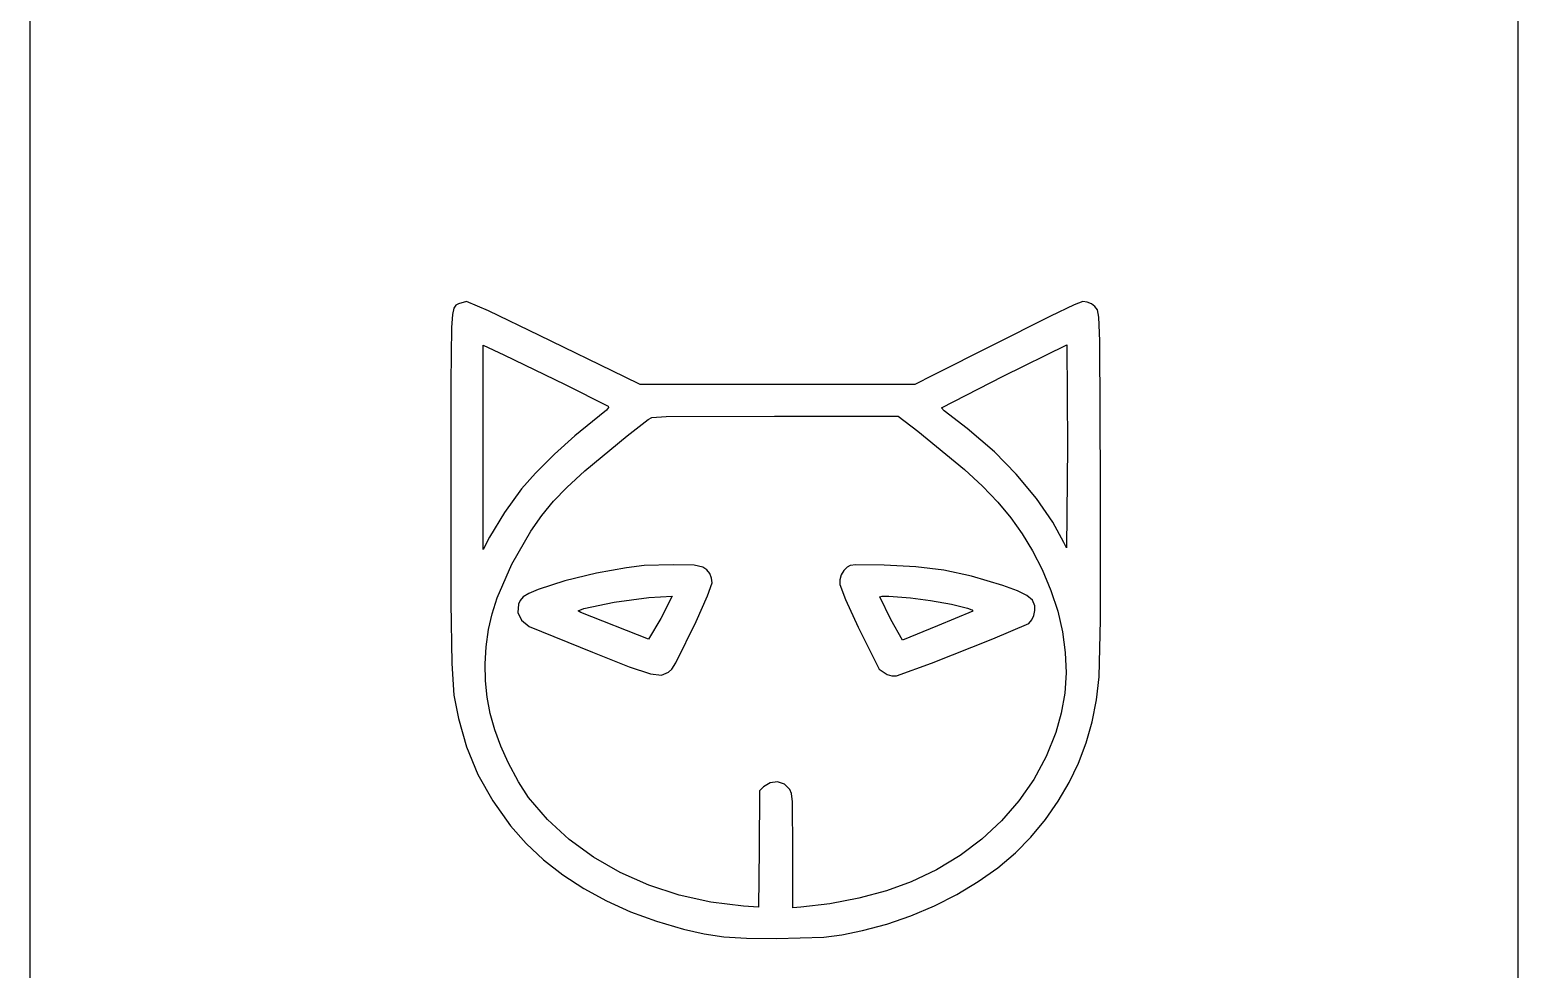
# Model space of a CAD drawing. Extents: x 45 to 235, y 1 to 395.
# Drawn here: x 44.6 to 235.4, y 154 to 274.4 of the extents above; entities that cross this region are included whole.
import ezdxf

# ---------------------------------------------------------------- set-up
doc = ezdxf.new("R2010")
doc.units = 0

msp = doc.modelspace()

# ---------------------------------------------------------------- linework, layer by layer
at = {"layer": 'Layer 1'}
for p, q in [((44.6336, 356.5), (44.6336, 39.4004)), ((235.443, 39.4004), (235.443, 356.494)), ((99.008883, 238.739106), (98.83182, 237.892051)), ((99.260368, 239.099161), (99.008883, 238.739106)), ((99.5993, 239.292), (99.260368, 239.099161)), ((100.631193, 239.569823), (99.599203, 239.29198)), ((99.599203, 239.29198), (99.5993, 239.292)), ((103.431941, 238.393954), (100.631193, 239.569823)), ((178.536612, 239.160189), (175.462667, 237.691904)), ((179.617903, 239.56982), (178.536612, 239.160189)), ((180.197157, 239.494467), (179.617903, 239.56982)), ((180.724313, 239.279573), (180.197157, 239.494467)), ((181.169605, 238.941882), (180.724313, 239.279573)), ((181.503263, 238.49814), (181.169605, 238.941882)), ((98.83182, 237.892051), (98.716156, 236.238214)), ((109.998453, 235.223573), (103.431941, 238.393954)), ((175.462667, 237.691904), (160.426903, 230.14302)), ((181.690869, 237.562634), (181.503263, 238.49814)), ((181.798471, 234.541415), (181.690869, 237.562634)), ((98.716156, 236.238214), (98.616928, 229.231065)), ((120.854153, 229.904873), (109.998453, 235.223573)), ((102.754778, 220.89487), (102.754778, 233.99317)), ((102.754778, 233.99317), (105.394278, 232.74288)), ((169.417097, 230.018982), (177.573797, 234.012967)), ((177.573797, 234.012967), (177.673026, 221.013867)), ((181.900181, 215.95324), (181.798471, 234.541415)), ((105.394278, 232.74288), (113.273098, 228.95231)), ((98.616928, 229.231065), (98.607005, 215.1594)), ((122.898283, 228.95227), (120.854153, 229.904873)), ((160.426903, 230.14302), (158.085083, 228.95227)), ((161.498597, 225.935687), (169.417097, 230.018982)), ((113.273098, 228.95231), (113.2731, 228.9523)), ((113.2731, 228.9523), (118.79026, 226.17387)), ((140.481783, 228.95227), (122.898283, 228.95227)), ((158.085083, 228.95227), (140.481783, 228.95227)), ((118.566994, 225.645474), (116.76598, 224.20913)), ((118.831192, 225.981303), (118.566994, 225.645474)), ((118.79026, 226.17387), (118.831192, 225.981303)), ((161.855823, 225.558615), (161.498597, 225.935687)), ((164.795496, 223.293704), (161.855823, 225.558615)), ((116.76598, 224.20913), (114.491764, 222.343927)), ((121.231254, 222.34373), (123.890604, 224.46724)), ((123.890604, 224.46724), (124.361634, 224.708182)), ((124.361634, 224.708182), (126.229939, 224.831909)), ((126.229939, 224.831909), (140.104704, 224.884004)), ((140.104704, 224.884004), (155.961604, 224.884004)), ((155.961604, 224.884004), (158.462184, 222.958954)), ((168.285893, 220.299455), (164.795496, 223.293704)), ((114.491764, 222.343927), (111.908696, 219.989395)), ((115.808359, 217.880883), (121.231254, 222.34373)), ((158.462184, 222.958954), (158.4622, 222.95884)), ((158.4622, 222.95884), (164.457526, 218.042943)), ((102.754778, 207.79657), (102.754778, 220.89487)), ((111.908696, 219.989395), (109.481916, 217.586488)), ((171.101216, 217.427378), (168.285893, 220.299455)), ((177.673, 221.01394), (177.553925, 208.01484)), ((177.673026, 221.013867), (177.673, 221.01394)), ((109.481916, 217.586488), (107.67656, 215.57616)), ((113.483907, 215.732254), (115.808359, 217.880883)), ((164.457526, 218.042943), (166.776788, 215.899776)), ((111.784604, 213.96876), (113.483907, 215.732254)), ((166.776788, 215.899776), (168.737429, 213.861963)), ((173.691414, 214.305989), (171.101216, 217.427378)), ((181.89522, 198.779084), (181.900181, 215.95324)), ((98.607005, 215.1594), (98.613827, 200.941078)), ((107.67656, 215.57616), (105.473665, 212.542217)), ((110.289299, 212.127985), (111.784604, 213.96876)), ((168.737429, 213.861963), (170.409685, 211.851127)), ((175.801592, 211.273908), (173.691414, 214.305989)), ((105.473665, 212.542217), (103.56846, 209.34455)), ((108.883069, 210.145338), (110.289299, 212.127985)), ((170.409685, 211.851127), (171.863792, 209.788895)), ((106.418766, 205.9163), (108.883069, 210.145338)), ((177.176853, 208.669755), (175.801592, 211.273908)), ((103.56846, 209.34455), (102.754778, 207.79657)), ((171.863792, 209.788895), (173.169985, 207.596891)), ((177.553925, 208.01484), (177.176853, 208.669755)), ((173.169985, 207.596891), (174.3985, 205.19674)), ((104.553562, 201.605393), (106.418766, 205.9163)), ((117.280914, 204.751715), (113.23142, 203.753219)), ((121.11272, 205.415311), (117.280914, 204.751715)), ((123.395, 205.713), (121.11272, 205.415311)), ((127.12601, 205.812224), (123.39498, 205.712994)), ((123.39498, 205.712994), (123.395, 205.713)), ((129.812645, 205.770051), (127.12601, 205.812224)), ((130.93642, 205.534381), (129.812645, 205.770051)), ((131.41551, 205.178703), (130.93642, 205.534381)), ((131.792271, 204.683486), (131.41551, 205.178703)), ((132.038794, 204.102683), (131.792271, 204.683486)), ((148.648088, 204.522859), (148.466375, 203.899575)), ((148.978646, 205.086607), (148.648088, 204.522859)), ((149.432, 205.535), (148.978646, 205.086607)), ((149.432001, 205.535025), (149.432, 205.535)), ((149.809999, 205.708987), (149.432001, 205.535025)), ((150.535922, 205.795503), (149.809999, 205.708987)), ((154.155321, 205.773176), (150.535922, 205.795503)), ((158.238923, 205.573167), (154.155321, 205.773176)), ((161.818316, 205.125705), (158.238923, 205.573167)), ((165.371661, 204.347063), (161.818316, 205.125705)), ((169.377121, 203.153516), (165.371661, 204.347063)), ((174.3985, 205.19674), (175.534212, 202.542196)), ((109.818226, 202.657975), (108.617113, 202.148493)), ((113.23142, 203.753219), (109.818226, 202.657975)), ((131.531791, 201.825677), (132.12717, 203.490251)), ((132.12717, 203.490251), (132.038794, 204.102683)), ((148.466375, 203.899575), (148.459551, 203.27257)), ((148.459551, 203.27257), (149.219897, 201.353726)), ((171.249462, 202.496123), (169.377121, 203.153516)), ((172.463164, 201.898266), (171.249462, 202.496123)), ((175.534212, 202.542196), (176.410377, 199.883001)), ((98.613827, 200.941078), (98.721119, 193.16025)), ((103.896205, 199.520408), (104.553562, 201.605393)), ((107.268312, 200.76021), (107.210635, 199.704656)), ((107.508556, 201.256358), (107.268312, 200.76021)), ((107.89532, 201.704131), (107.508556, 201.256358)), ((108.617113, 202.148493), (107.89532, 201.704131)), ((115.655098, 200.195837), (119.554815, 201.024404)), ((119.554815, 201.024404), (123.990378, 201.644587)), ((123.990378, 201.644587), (126.967268, 201.783508)), ((126.96726, 201.78351), (125.528434, 198.948026)), ((126.967268, 201.783508), (126.96726, 201.78351)), ((130.04335, 198.568471), (131.531791, 201.825677)), ((149.219897, 201.353726), (150.836097, 197.819929)), ((153.59964, 201.72459), (153.909733, 201.813896)), ((155.0087, 198.82709), (153.59964, 201.72459)), ((153.909733, 201.813896), (154.77055, 201.784128)), ((154.77055, 201.784128), (157.52913, 201.565823)), ((157.52913, 201.565823), (157.52913, 201.56582)), ((157.52913, 201.56582), (160.1184, 201.249216)), ((160.1184, 201.249216), (162.808139, 200.759581)), ((162.808139, 200.759581), (164.857848, 200.25134)), ((173.15591, 201.278082), (172.463164, 201.898266)), ((173.465381, 200.553706), (173.15591, 201.278082)), ((173.483986, 199.940963), (173.465381, 200.553706)), ((103.449324, 197.53636), (103.896205, 199.520408)), ((107.210635, 199.704656), (107.688798, 198.701197)), ((107.688798, 198.701197), (108.66931, 197.913561)), ((114.950568, 199.932879), (115.655098, 200.195837)), ((115.25818, 199.69969), (114.950568, 199.932879)), ((123.97053, 196.30604), (115.25818, 199.69969)), ((125.528434, 198.948026), (123.97053, 196.30604)), ((127.450979, 193.259689), (130.04335, 198.568471)), ((156.49714, 196.16774), (155.0087, 198.82709)), ((165.52703, 199.87892), (161.00216, 197.99356)), ((164.857848, 200.25134), (165.411286, 200.038501)), ((165.411286, 200.038501), (165.52703, 199.87892)), ((172.691391, 198.311116), (173.074665, 198.745246)), ((173.074665, 198.745246), (173.346305, 199.313336)), ((173.346305, 199.313336), (173.483986, 199.940963)), ((176.410377, 199.883001), (177.026066, 197.227528)), ((181.741414, 191.44354), (181.89522, 198.779084)), ((103.135936, 195.300349), (103.449324, 197.53636)), ((108.66931, 197.913561), (116.76644, 194.599291)), ((150.836097, 197.819929), (153.540101, 192.45657)), ((161.00216, 197.99356), (156.49714, 196.16774)), ((168.087141, 196.306676), (172.691391, 198.311116)), ((177.026066, 197.227528), (177.380347, 194.58415)), ((102.999999, 193.111321), (103.135936, 195.300349)), ((160.208321, 193.190866), (168.087141, 196.306676)), ((98.721119, 193.16025), (99.014466, 189.115397)), ((103.04221, 190.960438), (102.999999, 193.111321)), ((116.76644, 194.599291), (121.481702, 192.748352)), ((121.481702, 192.748352), (124.198731, 191.833268)), ((126.931575, 192.434223), (127.450979, 193.259689)), ((155.723151, 191.603196), (160.208321, 193.190866)), ((177.380347, 194.58415), (177.472291, 191.961239)), ((103.263266, 188.838863), (103.04221, 190.960438)), ((124.198731, 191.833268), (125.6357, 191.666126)), ((125.6357, 191.666126), (126.51078, 192.059011)), ((126.51078, 192.059011), (126.931575, 192.434223)), ((153.540101, 192.45657), (154.549759, 191.754521)), ((154.549759, 191.754521), (155.139245, 191.599785)), ((155.139245, 191.599785), (155.723151, 191.603196)), ((177.472291, 191.961239), (177.300966, 189.367169)), ((181.388103, 188.503925), (181.741414, 191.44354)), ((99.014466, 189.115397), (99.579454, 186.105)), ((177.300966, 189.367169), (176.865443, 186.810311)), ((103.663866, 186.737756), (103.263266, 188.838863)), ((180.831294, 185.691298), (181.388103, 188.503925)), ((99.579454, 186.105), (100.604928, 182.490875)), ((104.244707, 184.648279), (103.663866, 186.737756)), ((176.865443, 186.810311), (176.16479, 184.29904)), ((180.066568, 182.994961), (180.831294, 185.691298)), ((105.006487, 182.561593), (104.244707, 184.648279)), ((176.16479, 184.29904), (174.924692, 181.231184)), ((100.604928, 182.490875), (102.082518, 178.953034)), ((105.949904, 180.46886), (105.006487, 182.561593)), ((179.089506, 180.404213), (180.066568, 182.994961)), ((107.304387, 177.983159), (105.949904, 180.46886)), ((174.924692, 181.231184), (173.332717, 178.309614)), ((177.89569, 177.908355), (179.089506, 180.404213)), ((102.082518, 178.953034), (103.980593, 175.552875)), ((108.569564, 176.00353), (107.304387, 177.983159)), ((139.537895, 177.883587), (138.695682, 177.353016)), ((140.476855, 177.99553), (139.537895, 177.883587)), ((141.363718, 177.701872), (140.476855, 177.99553)), ((142.049642, 177.015636), (141.363718, 177.701872)), ((173.332717, 178.309614), (171.410958, 175.557822)), ((176.4807, 175.49669), (177.89569, 177.908355)), ((103.980593, 175.552875), (106.267524, 172.3518)), ((110.998643, 173.17044), (108.569564, 176.00353)), ((138.179689, 176.856869), (138.120151, 169.374969)), ((138.695682, 177.353016), (138.179689, 176.856869)), ((142.270738, 176.490032), (142.049642, 177.015636)), ((142.389503, 175.415563), (142.270738, 176.490032)), ((171.410958, 175.557822), (169.18151, 172.999295)), ((142.44656, 169.097126), (142.389503, 175.415563)), ((174.840118, 173.158518), (176.4807, 175.49669)), ((106.267524, 172.3518), (108.253855, 170.093941)), ((113.794948, 170.608528), (110.998643, 173.17044)), ((169.18151, 172.999295), (166.666465, 170.657524)), ((172.969524, 170.88314), (174.840118, 173.158518)), ((108.253855, 170.093941), (110.48508, 167.997482)), ((116.920105, 168.337795), (113.794948, 170.608528)), ((166.666465, 170.657524), (163.887918, 168.555998)), ((171.003892, 168.889141), (172.969524, 170.88314)), ((110.48508, 167.997482), (112.951199, 166.06754)), ((120.335739, 166.378241), (116.920105, 168.337795)), ((138.120151, 169.374969), (138.060614, 161.912909)), ((142.44656, 161.833526), (142.44656, 169.097126)), ((163.887918, 168.555998), (160.867962, 166.718207)), ((168.738945, 166.987469), (171.003892, 168.889141)), ((112.951199, 166.06754), (115.642213, 164.309234)), ((124.003476, 164.749867), (120.335739, 166.378241)), ((160.867962, 166.718207), (157.62869, 165.16764)), ((166.219569, 165.203476), (168.738945, 166.987469)), ((115.642213, 164.309234), (118.548122, 162.727679)), ((127.884942, 163.472673), (124.003476, 164.749867)), ((157.62869, 165.16764), (154.446832, 164.017197)), ((163.490648, 163.56251), (166.219569, 165.203476)), ((118.548122, 162.727679), (121.658926, 161.327994)), ((131.941762, 162.566661), (127.884942, 163.472673)), ((136.135564, 162.05183), (131.941762, 162.566661)), ((147.204931, 162.348899), (143.49839, 161.91291)), ((150.913329, 163.063973), (147.204931, 162.348899)), ((154.446832, 164.017197), (150.913329, 163.063973)), ((160.597067, 162.089923), (163.490648, 163.56251)), ((121.658926, 161.327994), (124.964627, 160.115295)), ((138.060614, 161.912909), (136.135564, 162.05183)), ((143.49839, 161.91291), (142.44656, 161.833526)), ((154.49547, 159.751288), (157.583713, 160.811066)), ((157.583713, 160.811066), (160.597067, 162.089923)), ((124.964627, 160.115295), (128.455224, 159.0947)), ((128.455224, 159.0947), (131.097209, 158.490021)), ((131.097209, 158.490021), (133.590345, 158.127214)), ((146.443015, 158.077602), (148.715687, 158.389556)), ((148.715687, 158.389556), (151.377224, 158.93594)), ((151.377224, 158.93594), (154.49547, 159.751288)), ((133.590345, 158.127214), (136.492796, 157.950463)), ((136.492796, 157.950463), (140.362724, 157.90395)), ((140.362724, 157.90395), (146.443015, 158.077602))]:
    msp.add_line(p, q, dxfattribs=at)

doc.saveas('drawing.dxf')
